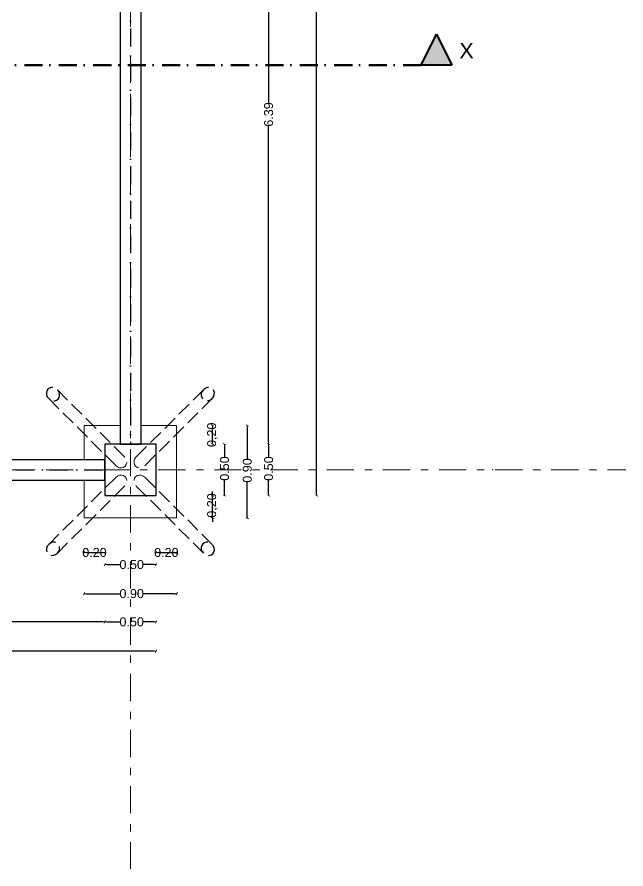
# Model space of a CAD drawing. Header units: millimetres. Extents: x -71878 to 121433, y -67383 to 83273.
# Drawn here: x -45593 to -39662, y 7109 to 15400 of the extents above; entities that cross this region are included whole.
import ezdxf

# ---------------------------------------------------------------- set-up
doc = ezdxf.new("R2010")
doc.units = ezdxf.units.MM
doc.header["$MEASUREMENT"] = 0
for name, pattern in [('Dot & Dashed', [335.138881, 176.388884, -88.194442, 0, -70.555556]), ('Double Dashed', [546.805537, 264.583325, -105.833328, 70.555556, -105.833328]), ('Hidden Line', [195.611112, 141.111112, -54.5])]:
    doc.linetypes.add(name, pattern=pattern)
for name, color, linetype, lineweight in [('ACOTACIONES', 7, 'Continuous', 9), ('COLUMNAS_Pluma_Nº__1', 7, 'Continuous', 0), ('COLUMNAS_Pluma_Nº__81', 7, 'Continuous', 30), ('CORTES_Pluma_Nº__1', 7, 'Continuous', 0), ('CORTES_Pluma_Nº__101', 7, 'Continuous', 40), ('CORTES_Pluma_Nº__121', 7, 'Continuous', 50), ('EJES_Pluma_Nº__21', 7, 'Continuous', 5), ('Losas_Pluma_Nº__1', 7, 'Continuous', 0), ('VIGAS DE CIMENTACION_Pluma_Nº__81', 7, 'Continuous', 30)]:
    doc.layers.add(name, color=color, linetype=linetype, lineweight=lineweight)
doc.layers.add('CORTES', color=7, linetype='Continuous')
doc.styles.add('Estilo_Generado_2', font='Arial.ttf')
doc.styles.add('Estilo_Generado_3', font='swissb.ttf')
doc.dimstyles.new('Estilo_Generado__1', dxfattribs={"dimtxt": 87.5, "dimasz": 19, "dimexe": 0.18, "dimexo": 0, "dimgap": 0.09, "dimtad": 0, "dimlfac": 0.001, "dimzin": 0, "dimdsep": 46, "dimtxsty": 'Estilo_Generado_2', "dimblk": 'ARROWHEAD_2', "dimblk1": 'ARROWHEAD_2', "dimblk2": 'ARROWHEAD_2', "dimcen": 0.09, "dimse1": 1, "dimse2": 1, "dimclrd": 7, "dimclre": 7, "dimclrt": 7, "dimadec": 0, "dimazin": 0, "dimtfac": 1, "dimtmove": 0, "dimatfit": 3, "dimfxl": 1, "dimtolj": 1, "dimtzin": 0, "dimarcsym": 0})
doc.dimstyles.new('Estilo_Generado__2', dxfattribs={"dimtxt": 87.5, "dimasz": 19, "dimexe": 0.18, "dimexo": 0, "dimgap": 0.09, "dimtad": 0, "dimlfac": 0.001, "dimzin": 0, "dimdsep": 46, "dimtxsty": 'Estilo_Generado_2', "dimblk": 'ARROWHEAD_2', "dimblk1": 'ARROWHEAD_2', "dimblk2": 'ARROWHEAD_2', "dimcen": 0.09, "dimse1": 1, "dimse2": 1, "dimclrd": 7, "dimclre": 7, "dimclrt": 7, "dimadec": 0, "dimazin": 0, "dimtfac": 1, "dimtmove": 0, "dimatfit": 3, "dimfxl": 1, "dimtolj": 1, "dimtzin": 0, "dimarcsym": 0})

# ---------------------------------------------------------------- blocks, each defined once
blk = doc.blocks.new('ARROWHEAD_2')
at = {"color": 0, "linetype": 'Continuous', "lineweight": 0}
for p, q in [((0, 0), (-1, 0)), ((-0.38, -0.66), (0.38, 0.66))]:
    blk.add_line(p, q, dxfattribs=at)
blk = doc.blocks.new('*D318')
at = {"layer": 'ACOTACIONES', "color": 7, "linetype": 'Continuous', "lineweight": -2, "transparency": 16777216}
for p, q in [((-49612.9, 9513.5), (-47288.4, 9513.5)), ((-44757.9, 9513.5), (-47057.8, 9513.5))]:
    blk.add_line(p, q, dxfattribs=at)
at = {"layer": 'Defpoints', "color": 0, "linetype": 'Continuous', "transparency": 16777216}
for p in [(-44738.9, 10743.5), (-49631.9, 10693.5), (-44738.9, 9513.5)]:
    blk.add_point(p, dxfattribs=at)
at = {"layer": 'ACOTACIONES', "color": 7, "linetype": 'Continuous', "lineweight": -2, "transparency": 16777216, "xscale": 19, "yscale": 19, "zscale": 19, "rotation": 180}
blk.add_blockref('ARROWHEAD_2', (-49631.9, 9513.5), dxfattribs=at)
at = {"layer": 'ACOTACIONES', "color": 7, "linetype": 'Continuous', "lineweight": -2, "transparency": 16777216, "xscale": 19, "yscale": 19, "zscale": 19}
blk.add_blockref('ARROWHEAD_2', (-44738.9, 9513.5), dxfattribs=at)
at = {"layer": 'ACOTACIONES', "color": 7, "linetype": 'Continuous', "transparency": 16777216, "insert": (-47173.1, 9513.5), "char_height": 87.5, "attachment_point": 5, "style": 'Estilo_Generado_2'}
blk.add_mtext('\\A1;4.89', dxfattribs=at)
blk = doc.blocks.new('*D319')
at = {"layer": 'ACOTACIONES', "color": 7, "linetype": 'Continuous', "lineweight": -2, "transparency": 16777216}
for p, q in [((-44719.9, 9513.5), (-44589.5, 9513.5)), ((-44257.9, 9513.5), (-44363.7, 9513.5))]:
    blk.add_line(p, q, dxfattribs=at)
at = {"layer": 'Defpoints', "color": 0, "linetype": 'Continuous', "transparency": 16777216}
for p in [(-44738.9, 10743.5), (-44238.9, 10743.5), (-44238.9, 9513.5)]:
    blk.add_point(p, dxfattribs=at)
at = {"layer": 'ACOTACIONES', "color": 7, "linetype": 'Continuous', "lineweight": -2, "transparency": 16777216, "xscale": 19, "yscale": 19, "zscale": 19, "rotation": 180}
blk.add_blockref('ARROWHEAD_2', (-44738.9, 9513.5), dxfattribs=at)
at = {"layer": 'ACOTACIONES', "color": 7, "linetype": 'Continuous', "lineweight": -2, "transparency": 16777216, "xscale": 19, "yscale": 19, "zscale": 19}
blk.add_blockref('ARROWHEAD_2', (-44238.9, 9513.5), dxfattribs=at)
at = {"layer": 'ACOTACIONES', "color": 7, "linetype": 'Continuous', "transparency": 16777216, "insert": (-44476.6, 9513.5), "char_height": 87.5, "attachment_point": 5, "style": 'Estilo_Generado_2'}
blk.add_mtext('\\A1;0.50', dxfattribs=at)
blk = doc.blocks.new('*D338')
at = {"layer": 'ACOTACIONES', "color": 7, "linetype": 'Continuous', "lineweight": -2, "transparency": 16777216}
for p, q in [((-44919.9, 9788.2), (-44589.5, 9788.2)), ((-44057.9, 9788.2), (-44363.7, 9788.2))]:
    blk.add_line(p, q, dxfattribs=at)
at = {"layer": 'Defpoints', "color": 0, "linetype": 'Continuous', "transparency": 16777216}
for p in [(-44938.9, 10524.8), (-44038.9, 10524.8), (-44038.9, 9788.2)]:
    blk.add_point(p, dxfattribs=at)
at = {"layer": 'ACOTACIONES', "color": 7, "linetype": 'Continuous', "lineweight": -2, "transparency": 16777216, "xscale": 19, "yscale": 19, "zscale": 19, "rotation": 180}
blk.add_blockref('ARROWHEAD_2', (-44938.9, 9788.2), dxfattribs=at)
at = {"layer": 'ACOTACIONES', "color": 7, "linetype": 'Continuous', "lineweight": -2, "transparency": 16777216, "xscale": 19, "yscale": 19, "zscale": 19}
blk.add_blockref('ARROWHEAD_2', (-44038.9, 9788.2), dxfattribs=at)
at = {"layer": 'ACOTACIONES', "color": 7, "linetype": 'Continuous', "transparency": 16777216, "insert": (-44476.6, 9788.2), "char_height": 87.5, "attachment_point": 5, "style": 'Estilo_Generado_2'}
blk.add_mtext('\\A1;0.90', dxfattribs=at)
blk = doc.blocks.new('*D339')
at = {"layer": 'ACOTACIONES', "color": 7, "linetype": 'Continuous', "lineweight": -2, "transparency": 16777216}
blk.add_line((-44919.9, 10188.9), (-44757.9, 10188.9), dxfattribs=at)
at = {"layer": 'Defpoints', "color": 0, "linetype": 'Continuous', "transparency": 16777216}
for p in [(-44738.9, 10743.5), (-44938.9, 10524.8), (-44738.9, 10188.9)]:
    blk.add_point(p, dxfattribs=at)
at = {"layer": 'ACOTACIONES', "color": 7, "linetype": 'Continuous', "lineweight": -2, "transparency": 16777216, "xscale": 19, "yscale": 19, "zscale": 19, "rotation": 180}
blk.add_blockref('ARROWHEAD_2', (-44938.9, 10188.9), dxfattribs=at)
at = {"layer": 'ACOTACIONES', "color": 7, "linetype": 'Continuous', "lineweight": -2, "transparency": 16777216, "xscale": 19, "yscale": 19, "zscale": 19}
blk.add_blockref('ARROWHEAD_2', (-44738.9, 10188.9), dxfattribs=at)
at = {"layer": 'ACOTACIONES', "color": 7, "linetype": 'Continuous', "transparency": 16777216, "insert": (-44838.9, 10188.9), "char_height": 87.5, "attachment_point": 5, "style": 'Estilo_Generado_2'}
blk.add_mtext('\\A1;0.20', dxfattribs=at)
blk = doc.blocks.new('*D340')
at = {"layer": 'ACOTACIONES', "color": 7, "linetype": 'Continuous', "lineweight": -2, "transparency": 16777216}
for p, q in [((-44719.9, 10070.8), (-44589.5, 10070.8)), ((-44257.9, 10070.8), (-44363.7, 10070.8))]:
    blk.add_line(p, q, dxfattribs=at)
at = {"layer": 'Defpoints', "color": 0, "linetype": 'Continuous', "transparency": 16777216}
for p in [(-44738.9, 10743.5), (-44238.9, 10743.5), (-44238.9, 10070.8)]:
    blk.add_point(p, dxfattribs=at)
at = {"layer": 'ACOTACIONES', "color": 7, "linetype": 'Continuous', "lineweight": -2, "transparency": 16777216, "xscale": 19, "yscale": 19, "zscale": 19, "rotation": 180}
blk.add_blockref('ARROWHEAD_2', (-44738.9, 10070.8), dxfattribs=at)
at = {"layer": 'ACOTACIONES', "color": 7, "linetype": 'Continuous', "lineweight": -2, "transparency": 16777216, "xscale": 19, "yscale": 19, "zscale": 19}
blk.add_blockref('ARROWHEAD_2', (-44238.9, 10070.8), dxfattribs=at)
at = {"layer": 'ACOTACIONES', "color": 7, "linetype": 'Continuous', "transparency": 16777216, "insert": (-44476.6, 10070.8), "char_height": 87.5, "attachment_point": 5, "style": 'Estilo_Generado_2'}
blk.add_mtext('\\A1;0.50', dxfattribs=at)
blk = doc.blocks.new('*D341')
at = {"layer": 'ACOTACIONES', "color": 7, "linetype": 'Continuous', "lineweight": -2, "transparency": 16777216}
blk.add_line((-44219.9, 10188.9), (-44057.9, 10188.9), dxfattribs=at)
at = {"layer": 'Defpoints', "color": 0, "linetype": 'Continuous', "transparency": 16777216}
for p in [(-44238.9, 10743.5), (-44038.9, 10524.8), (-44038.9, 10188.9)]:
    blk.add_point(p, dxfattribs=at)
at = {"layer": 'ACOTACIONES', "color": 7, "linetype": 'Continuous', "lineweight": -2, "transparency": 16777216, "xscale": 19, "yscale": 19, "zscale": 19, "rotation": 180}
blk.add_blockref('ARROWHEAD_2', (-44238.9, 10188.9), dxfattribs=at)
at = {"layer": 'ACOTACIONES', "color": 7, "linetype": 'Continuous', "lineweight": -2, "transparency": 16777216, "xscale": 19, "yscale": 19, "zscale": 19}
blk.add_blockref('ARROWHEAD_2', (-44038.9, 10188.9), dxfattribs=at)
at = {"layer": 'ACOTACIONES', "color": 7, "linetype": 'Continuous', "transparency": 16777216, "insert": (-44138.9, 10188.9), "char_height": 87.5, "attachment_point": 5, "style": 'Estilo_Generado_2'}
blk.add_mtext('\\A1;0.20', dxfattribs=at)
blk = doc.blocks.new('*D342')
at = {"layer": 'ACOTACIONES', "color": 7, "linetype": 'Continuous', "lineweight": -2, "transparency": 16777216}
for p, q in [((-55605.9, 9229), (-50050.2, 9229)), ((-44257.9, 9229), (-49773.1, 9229))]:
    blk.add_line(p, q, dxfattribs=at)
at = {"layer": 'Defpoints', "color": 0, "linetype": 'Continuous', "transparency": 16777216}
for p in [(-55624.9, 10746.1), (-44238.9, 10743.5), (-44238.9, 9229)]:
    blk.add_point(p, dxfattribs=at)
at = {"layer": 'ACOTACIONES', "color": 7, "linetype": 'Continuous', "lineweight": -2, "transparency": 16777216, "xscale": 19, "yscale": 19, "zscale": 19, "rotation": 180}
blk.add_blockref('ARROWHEAD_2', (-55624.9, 9229), dxfattribs=at)
at = {"layer": 'ACOTACIONES', "color": 7, "linetype": 'Continuous', "lineweight": -2, "transparency": 16777216, "xscale": 19, "yscale": 19, "zscale": 19}
blk.add_blockref('ARROWHEAD_2', (-44238.9, 9229), dxfattribs=at)
at = {"layer": 'ACOTACIONES', "color": 7, "linetype": 'Continuous', "transparency": 16777216, "insert": (-49911.6, 9229), "char_height": 87.5, "attachment_point": 5, "style": 'Estilo_Generado_2'}
blk.add_mtext('\\A1;11.39', dxfattribs=at)
blk = doc.blocks.new('*D344')
at = {"layer": 'ACOTACIONES', "color": 7, "linetype": 'Continuous', "lineweight": -2, "transparency": 16777216}
for p, q in [((-43690, 10762.5), (-43690, 10781.5)), ((-43690, 10524.8), (-43690, 10743.5)), ((-43690, 10505.8), (-43690, 10486.8))]:
    blk.add_line(p, q, dxfattribs=at)
at = {"layer": 'Defpoints', "color": 0, "linetype": 'Continuous', "transparency": 16777216}
for p in [(-44238.9, 10743.5), (-43690, 10743.5), (-44038.9, 10524.8)]:
    blk.add_point(p, dxfattribs=at)
at = {"layer": 'ACOTACIONES', "color": 7, "linetype": 'Continuous', "lineweight": -2, "transparency": 16777216, "xscale": 19, "yscale": 19, "zscale": 19}
for p, rotation in [((-43690, 10743.5), 270), ((-43690, 10524.8), 90)]:
    blk.add_blockref('ARROWHEAD_2', p, dxfattribs=dict(at, rotation=rotation))
at = {"layer": 'ACOTACIONES', "color": 7, "linetype": 'Continuous', "transparency": 16777216, "insert": (-43690, 10646.5), "char_height": 87.5, "attachment_point": 5, "rotation": 90, "style": 'Estilo_Generado_2'}
blk.add_mtext('\\A1;0,20', dxfattribs=at)
blk = doc.blocks.new('*D345')
at = {"layer": 'ACOTACIONES', "color": 7, "linetype": 'Continuous', "lineweight": -2, "transparency": 16777216}
for p, q in [((-43571.8, 11224.5), (-43571.8, 11118.7)), ((-43571.8, 10762.5), (-43571.8, 10892.9))]:
    blk.add_line(p, q, dxfattribs=at)
at = {"layer": 'Defpoints', "color": 0, "linetype": 'Continuous', "transparency": 16777216}
for p in [(-44238.9, 11243.5), (-43571.8, 11243.5), (-44238.9, 10743.5)]:
    blk.add_point(p, dxfattribs=at)
at = {"layer": 'ACOTACIONES', "color": 7, "linetype": 'Continuous', "lineweight": -2, "transparency": 16777216, "xscale": 19, "yscale": 19, "zscale": 19}
for p, rotation in [((-43571.8, 11243.5), 90), ((-43571.8, 10743.5), 270)]:
    blk.add_blockref('ARROWHEAD_2', p, dxfattribs=dict(at, rotation=rotation))
at = {"layer": 'ACOTACIONES', "color": 7, "linetype": 'Continuous', "transparency": 16777216, "insert": (-43571.8, 11005.8), "char_height": 87.5, "attachment_point": 5, "rotation": 90, "style": 'Estilo_Generado_2'}
blk.add_mtext('\\A1;0.50', dxfattribs=at)
blk = doc.blocks.new('*D346')
at = {"layer": 'ACOTACIONES', "color": 7, "linetype": 'Continuous', "lineweight": -2, "transparency": 16777216}
blk.add_line((-43690, 11262.5), (-43690, 11405.8), dxfattribs=at)
at = {"layer": 'Defpoints', "color": 0, "linetype": 'Continuous', "transparency": 16777216}
for p in [(-44038.9, 11424.8), (-43690, 11424.8), (-44238.9, 11243.5)]:
    blk.add_point(p, dxfattribs=at)
at = {"layer": 'ACOTACIONES', "color": 7, "linetype": 'Continuous', "lineweight": -2, "transparency": 16777216, "xscale": 19, "yscale": 19, "zscale": 19}
for p, rotation in [((-43690, 11424.8), 90), ((-43690, 11243.5), 270)]:
    blk.add_blockref('ARROWHEAD_2', p, dxfattribs=dict(at, rotation=rotation))
at = {"layer": 'ACOTACIONES', "color": 7, "linetype": 'Continuous', "transparency": 16777216, "insert": (-43690, 11334.1), "char_height": 87.5, "attachment_point": 5, "rotation": 90, "style": 'Estilo_Generado_2'}
blk.add_mtext('\\A1;0,20', dxfattribs=at)
blk = doc.blocks.new('*D347')
at = {"layer": 'ACOTACIONES', "color": 7, "linetype": 'Continuous', "lineweight": -2, "transparency": 16777216}
for p, q in [((-43350.5, 11405.8), (-43350.5, 11100)), ((-43350.5, 10543.8), (-43350.5, 10874.2))]:
    blk.add_line(p, q, dxfattribs=at)
at = {"layer": 'Defpoints', "color": 0, "linetype": 'Continuous', "transparency": 16777216}
for p in [(-44038.9, 11424.8), (-43350.5, 11424.8), (-44038.9, 10524.8)]:
    blk.add_point(p, dxfattribs=at)
at = {"layer": 'ACOTACIONES', "color": 7, "linetype": 'Continuous', "lineweight": -2, "transparency": 16777216, "xscale": 19, "yscale": 19, "zscale": 19}
for p, rotation in [((-43350.5, 11424.8), 90), ((-43350.5, 10524.8), 270)]:
    blk.add_blockref('ARROWHEAD_2', p, dxfattribs=dict(at, rotation=rotation))
at = {"layer": 'ACOTACIONES', "color": 7, "linetype": 'Continuous', "transparency": 16777216, "insert": (-43350.5, 10987.1), "char_height": 87.5, "attachment_point": 5, "rotation": 90, "style": 'Estilo_Generado_2'}
blk.add_mtext('\\A1;0.90', dxfattribs=at)
blk = doc.blocks.new('*D352')
at = {"layer": 'ACOTACIONES', "color": 7, "linetype": 'Continuous', "lineweight": -2, "transparency": 16777216}
for p, q in [((-43142.7, 11224.5), (-43142.7, 11118.7)), ((-43142.7, 10762.5), (-43142.7, 10892.9))]:
    blk.add_line(p, q, dxfattribs=at)
at = {"layer": 'Defpoints', "color": 0, "linetype": 'Continuous', "transparency": 16777216}
for p in [(-44238.9, 11243.5), (-43142.7, 11243.5), (-44238.9, 10743.5)]:
    blk.add_point(p, dxfattribs=at)
at = {"layer": 'ACOTACIONES', "color": 7, "linetype": 'Continuous', "lineweight": -2, "transparency": 16777216, "xscale": 19, "yscale": 19, "zscale": 19}
for p, rotation in [((-43142.7, 11243.5), 90), ((-43142.7, 10743.5), 270)]:
    blk.add_blockref('ARROWHEAD_2', p, dxfattribs=dict(at, rotation=rotation))
at = {"layer": 'ACOTACIONES', "color": 7, "linetype": 'Continuous', "transparency": 16777216, "insert": (-43142.7, 11005.8), "char_height": 87.5, "attachment_point": 5, "rotation": 90, "style": 'Estilo_Generado_2'}
blk.add_mtext('\\A1;0.50', dxfattribs=at)
blk = doc.blocks.new('*D353')
at = {"layer": 'ACOTACIONES', "color": 7, "linetype": 'Continuous', "lineweight": -2, "transparency": 16777216}
for p, q in [((-43142.7, 17616.2), (-43142.7, 14565.8)), ((-43142.7, 11262.5), (-43142.7, 14337.6))]:
    blk.add_line(p, q, dxfattribs=at)
at = {"layer": 'Defpoints', "color": 0, "linetype": 'Continuous', "transparency": 16777216}
for p in [(-44238.9, 17635.2), (-43142.7, 17635.2), (-44238.9, 11243.5)]:
    blk.add_point(p, dxfattribs=at)
at = {"layer": 'ACOTACIONES', "color": 7, "linetype": 'Continuous', "lineweight": -2, "transparency": 16777216, "xscale": 19, "yscale": 19, "zscale": 19}
for p, rotation in [((-43142.7, 17635.2), 90), ((-43142.7, 11243.5), 270)]:
    blk.add_blockref('ARROWHEAD_2', p, dxfattribs=dict(at, rotation=rotation))
at = {"layer": 'ACOTACIONES', "color": 7, "linetype": 'Continuous', "transparency": 16777216, "insert": (-43142.7, 14451.7), "char_height": 87.5, "attachment_point": 5, "rotation": 90, "style": 'Estilo_Generado_2'}
blk.add_mtext('\\A1;6.39', dxfattribs=at)
blk = doc.blocks.new('*D357')
at = {"layer": 'ACOTACIONES', "color": 7, "linetype": 'Continuous', "lineweight": -2, "transparency": 16777216}
for p, q in [((-42675.1, 20443.1), (-42675.1, 15727.4)), ((-42675.1, 10762.5), (-42675.1, 15502.8))]:
    blk.add_line(p, q, dxfattribs=at)
at = {"layer": 'Defpoints', "color": 0, "linetype": 'Continuous', "transparency": 16777216}
for p in [(-44288.9, 20462.1), (-42675.1, 20462.1), (-44238.9, 10743.5)]:
    blk.add_point(p, dxfattribs=at)
at = {"layer": 'ACOTACIONES', "color": 7, "linetype": 'Continuous', "lineweight": -2, "transparency": 16777216, "xscale": 19, "yscale": 19, "zscale": 19}
for p, rotation in [((-42675.1, 20462.1), 90), ((-42675.1, 10743.5), 270)]:
    blk.add_blockref('ARROWHEAD_2', p, dxfattribs=dict(at, rotation=rotation))
at = {"layer": 'ACOTACIONES', "color": 7, "linetype": 'Continuous', "transparency": 16777216, "insert": (-42675.1, 15615.1), "char_height": 87.5, "attachment_point": 5, "rotation": 90, "style": 'Estilo_Generado_2'}
blk.add_mtext('\\A1;9.72', dxfattribs=at)
blk = doc.blocks.new('Plano de Corte_1_1', base_point=(23001.3, 52278.8))
at = {"layer": 'CORTES', "linetype": 'Continuous', "lineweight": 0, "true_color": 0x000000}
blk.add_hatch(color=18, dxfattribs=at).paths.add_polyline_path([(23151.3, 52278.8), (22851.3, 52278.8), (23001.3, 52578.8)])
at = {"layer": 'CORTES_Pluma_Nº__101', "linetype": 'Continuous'}
for p, q in [((22851.3, 52278.8), (23001.3, 52578.8)), ((23001.3, 52578.8), (23151.3, 52278.8)), ((23151.3, 52278.8), (22851.3, 52278.8))]:
    blk.add_line(p, q, dxfattribs=at)
at = {"layer": 'CORTES_Pluma_Nº__121', "linetype": 'Dot & Dashed'}
blk.add_line((22851.3, 52278.8), (6585, 52278.8), dxfattribs=at)
at = {"layer": 'CORTES_Pluma_Nº__1', "insert": (23362.9, 52343.3), "char_height": 150, "attachment_point": 9, "style": 'Estilo_Generado_3'}
blk.add_mtext('\\A1;{\\fSwis721 BT|b0|i0|c0|p34;X}', dxfattribs=at)

msp = doc.modelspace()

# ---------------------------------------------------------------- linework, layer by layer
at = {"layer": 'COLUMNAS_Pluma_Nº__1', "linetype": 'Hidden Line', "flags": 128}
for points in [[(-44546.512, 11119.837), (-45200.314, 11772.428)], [(-44431.286, 11119.837), (-43777.483, 11772.428)], [(-44631.286, 11034.905), (-45285.088, 11687.497)], [(-44346.512, 11034.905), (-43692.709, 11687.497)], [(-44631.286, 11034.905), (-44614.058, 11021.859), (-44594.368, 11014.247), (-44574.143, 11012.813), (-44555.362, 11017.7), (-44539.864, 11028.427), (-44529.165, 11043.945), (-44524.314, 11062.735), (-44525.785, 11082.958), (-44533.433, 11102.634), (-44546.512, 11119.837)], [(-44431.286, 11119.837), (-44444.364, 11102.634), (-44452.013, 11082.958), (-44453.483, 11062.735), (-44448.632, 11043.945), (-44437.934, 11028.427), (-44422.436, 11017.7), (-44403.654, 11012.813), (-44383.429, 11014.247), (-44363.739, 11021.859), (-44346.512, 11034.905)], [(-45285.088, 10267.245), (-44631.286, 10919.837)], [(-44631.286, 10919.837), (-44614.058, 10932.883), (-44594.368, 10940.495), (-44574.143, 10941.929), (-44555.362, 10937.042), (-44539.864, 10926.315), (-44529.165, 10910.797), (-44524.314, 10892.007), (-44525.785, 10871.784), (-44533.433, 10852.108), (-44546.512, 10834.905)], [(-44346.512, 10919.837), (-44363.739, 10932.883), (-44383.429, 10940.495), (-44403.654, 10941.929), (-44422.436, 10937.042), (-44437.934, 10926.315), (-44448.632, 10910.797), (-44453.483, 10892.007), (-44452.013, 10871.784), (-44444.364, 10852.108), (-44431.286, 10834.905)], [(-44346.512, 10919.837), (-43692.709, 10267.245)], [(-45200.314, 10182.314), (-44546.512, 10834.905)], [(-44431.286, 10834.905), (-43777.483, 10182.314)]]:
    msp.add_lwpolyline(points, dxfattribs=at)
at = {"layer": 'COLUMNAS_Pluma_Nº__81', "linetype": 'Continuous'}
for p, q in [((-44238.899, 11243.478), (-44738.899, 11243.478)), ((-44738.899, 11243.478), (-44738.899, 10743.478)), ((-44238.899, 10743.478), (-44238.899, 11243.478)), ((-44738.899, 10743.478), (-44238.899, 10743.478))]:
    msp.add_line(p, q, dxfattribs=at)
at = {"layer": 'COLUMNAS_Pluma_Nº__81', "linetype": 'Hidden Line', "flags": 128}
for points in [[(-45257.457, 11794.52), (-45276.238, 11789.634), (-45291.736, 11778.907), (-45302.435, 11763.389), (-45307.286, 11744.599), (-45305.815, 11724.376), (-45298.166, 11704.7), (-45285.088, 11687.497), (-45267.861, 11674.451), (-45248.171, 11666.838), (-45227.945, 11665.405), (-45209.164, 11670.291), (-45193.666, 11681.018), (-45182.968, 11696.536), (-45178.116, 11715.326), (-45179.587, 11735.549), (-45187.236, 11755.225), (-45200.314, 11772.428), (-45217.541, 11785.475), (-45237.231, 11793.087)], [(-43740.566, 11793.087), (-43760.256, 11785.475), (-43777.483, 11772.428), (-43790.561, 11755.225), (-43798.21, 11735.549), (-43799.681, 11715.326), (-43794.83, 11696.536), (-43784.131, 11681.018), (-43768.633, 11670.291), (-43749.852, 11665.405), (-43729.627, 11666.838), (-43709.936, 11674.451), (-43692.709, 11687.497), (-43679.631, 11704.7), (-43671.982, 11724.376), (-43670.512, 11744.599), (-43675.363, 11763.389), (-43686.061, 11778.907), (-43701.559, 11789.634), (-43720.34, 11794.52)], [(-45227.945, 10289.337), (-45248.171, 10287.904), (-45267.861, 10280.291), (-45285.088, 10267.245), (-45298.166, 10250.042), (-45305.815, 10230.366), (-45307.286, 10210.143), (-45302.435, 10191.353), (-45291.736, 10175.835), (-45276.238, 10165.108), (-45257.457, 10160.222), (-45237.231, 10161.655), (-45217.541, 10169.268), (-45200.314, 10182.314), (-45187.236, 10199.517), (-45179.587, 10219.193), (-45178.116, 10239.416), (-45182.968, 10258.206), (-45193.666, 10273.724), (-45209.164, 10284.451)], [(-43749.852, 10289.337), (-43768.633, 10284.451), (-43784.131, 10273.724), (-43794.83, 10258.206), (-43799.681, 10239.416), (-43798.21, 10219.193), (-43790.561, 10199.517), (-43777.483, 10182.314), (-43760.256, 10169.268), (-43740.566, 10161.655), (-43720.34, 10160.222), (-43701.559, 10165.108), (-43686.061, 10175.835), (-43675.363, 10191.353), (-43670.512, 10210.143), (-43671.982, 10230.366), (-43679.631, 10250.042), (-43692.709, 10267.245), (-43709.936, 10280.291), (-43729.627, 10287.904)]]:
    msp.add_lwpolyline(points, close=True, dxfattribs=at)
at = {"layer": 'EJES_Pluma_Nº__21', "linetype": 'Double Dashed'}
for p, q in [((-44488.899, 23225.872), (-44488.899, 7109.076)), ((-58433.925, 10993.478), (-39662.28, 10993.478)), ((-40960.318, 10993.478), (-40960.319, 10993.478)), ((-44488.899, 8747.954), (-44488.899, 8747.955))]:
    msp.add_line(p, q, dxfattribs=at)
for p in [(-40960.318, 10993.478), (-40960.318, 10993.478), (-44488.899, 8747.954), (-44488.899, 8747.954)]:
    msp.add_point(p, dxfattribs=at)
at = {"layer": 'Losas_Pluma_Nº__1', "linetype": 'Continuous', "flags": 128}
for points in [[(-44938.899, 11093.478), (-44938.899, 11424.773), (-44588.899, 11424.773)], [(-44038.899, 11424.773), (-44038.899, 10524.773), (-44938.899, 10524.773), (-44938.899, 10893.478)], [(-44038.899, 11093.478), (-44038.899, 11424.773), (-44388.899, 11424.773)]]:
    msp.add_lwpolyline(points, dxfattribs=at)
at = {"layer": 'VIGAS DE CIMENTACION_Pluma_Nº__81', "linetype": 'Continuous'}
for p, q in [((-44588.899, 17635.221), (-44588.899, 11243.478)), ((-44388.899, 17635.221), (-44388.899, 11243.478)), ((-44588.899, 11243.478), (-44388.899, 11243.478)), ((-49631.92, 11093.478), (-44738.899, 11093.478)), ((-44738.899, 10893.478), (-44738.899, 11093.478)), ((-49631.92, 10893.478), (-44738.899, 10893.478))]:
    msp.add_line(p, q, dxfattribs=at)
at = {"layer": 'VIGAS DE CIMENTACION_Pluma_Nº__81', "linetype": 'Dot & Dashed'}
for p, q in [((-44488.899, 17635.221), (-44488.899, 11243.478)), ((-49631.92, 10993.478), (-44738.899, 10993.478))]:
    msp.add_line(p, q, dxfattribs=at)

# ---------------------------------------------------------------- block references
at = {"layer": 'CORTES'}
msp.add_blockref('Plano de Corte_1_1', (-41506.757, 14932.893), dxfattribs=at)

# ---------------------------------------------------------------- dimensions: what is measured, and where the dimension line sits
at = {"layer": 'ACOTACIONES', "linetype": 'Continuous'}
for base, p1, p2, picture, middle in [((-42675.123, 20462.052), (-44238.899, 10743.478), (-44288.899, 20462.052), '*D357', (-42675.123, 15615.102)), ((-43142.678, 17635.221), (-44238.899, 11243.478), (-44238.899, 17635.221), '*D353', (-43142.678, 14451.686)), ((-43350.54, 11424.773), (-44038.899, 10524.773), (-44038.899, 11424.773), '*D347', (-43350.54, 10987.11)), ((-43571.833, 11243.478), (-44238.899, 10743.478), (-44238.899, 11243.478), '*D345', (-43571.833, 11005.815)), ((-43142.678, 11243.478), (-44238.899, 10743.478), (-44238.899, 11243.478), '*D352', (-43142.678, 11005.815))]:
    dim = msp.add_linear_dim(base=base, p1=p1, p2=p2, angle=90, dimstyle='Estilo_Generado__1', dxfattribs=at)
    dim.commit()
    dim.dimension.update_dxf_attribs({"geometry": picture, "text_midpoint": middle, "dimtype": 160, "text_rotation": 90})
for base, p1, p2, picture, middle in [((-43689.958, 11424.773), (-44238.899, 11243.478), (-44038.899, 11424.773), '*D346', (-43689.958, 11334.126)), ((-43689.958, 10743.478), (-44038.899, 10524.773), (-44238.899, 10743.478), '*D344', (-43689.958, 10646.463))]:
    dim = msp.add_linear_dim(base=base, p1=p1, p2=p2, angle=90, text='0,20', dimstyle='Estilo_Generado__1', dxfattribs=at)
    dim.commit()
    dim.dimension.update_dxf_attribs({"geometry": picture, "text_midpoint": middle, "dimtype": 160, "text_rotation": 90})
for base, p1, p2, picture, middle in [((-44238.899, 9229.011), (-55624.941, 10746.076), (-44238.899, 10743.478), '*D342', (-49911.614, 9229.011)), ((-44738.899, 9513.5), (-49631.92, 10693.478), (-44738.899, 10743.478), '*D318', (-47173.073, 9513.5)), ((-44738.899, 10188.922), (-44938.899, 10524.773), (-44738.899, 10743.478), '*D339', (-44838.899, 10188.922)), ((-44238.899, 9513.5), (-44738.899, 10743.478), (-44238.899, 10743.478), '*D319', (-44476.562, 9513.5)), ((-44238.899, 10070.797), (-44738.899, 10743.478), (-44238.899, 10743.478), '*D340', (-44476.562, 10070.797)), ((-44038.899, 10188.922), (-44238.899, 10743.478), (-44038.899, 10524.773), '*D341', (-44138.899, 10188.922)), ((-44038.899, 9788.182), (-44938.899, 10524.773), (-44038.899, 10524.773), '*D338', (-44476.562, 9788.182))]:
    dim = msp.add_linear_dim(base=base, p1=p1, p2=p2, dimstyle='Estilo_Generado__2', dxfattribs=at)
    dim.commit()
    dim.dimension.update_dxf_attribs({"geometry": picture, "text_midpoint": middle, "dimtype": 160})

doc.saveas('drawing.dxf')
